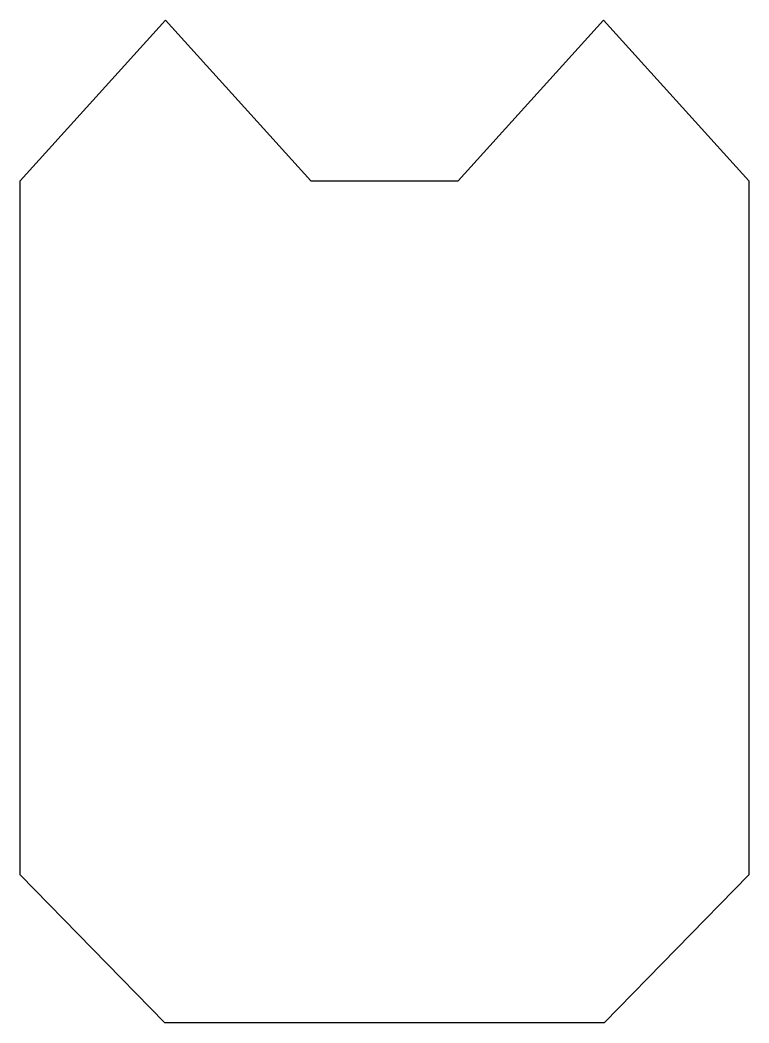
# Model space of a CAD drawing. Extents: x -21 to 21, y -44.1 to 13.7.
import ezdxf

# ---------------------------------------------------------------- set-up
doc = ezdxf.new("R2010")
doc.units = 0
doc.layers.get('0').update_dxf_attribs({"linetype": 'continuous'})

msp = doc.modelspace()

# ---------------------------------------------------------------- linework, layer by layer
at = {"color": 7}
msp.add_lwpolyline([(-21, 4.441), (-12.627, 13.716), (-4.253, 4.441), (4.253, 4.441), (12.627, 13.716), (21, 4.441), (21, -35.559), (12.661, -44.101), (-12.661, -44.101), (-21, -35.559)], close=True, dxfattribs=at)

doc.saveas('drawing.dxf')
